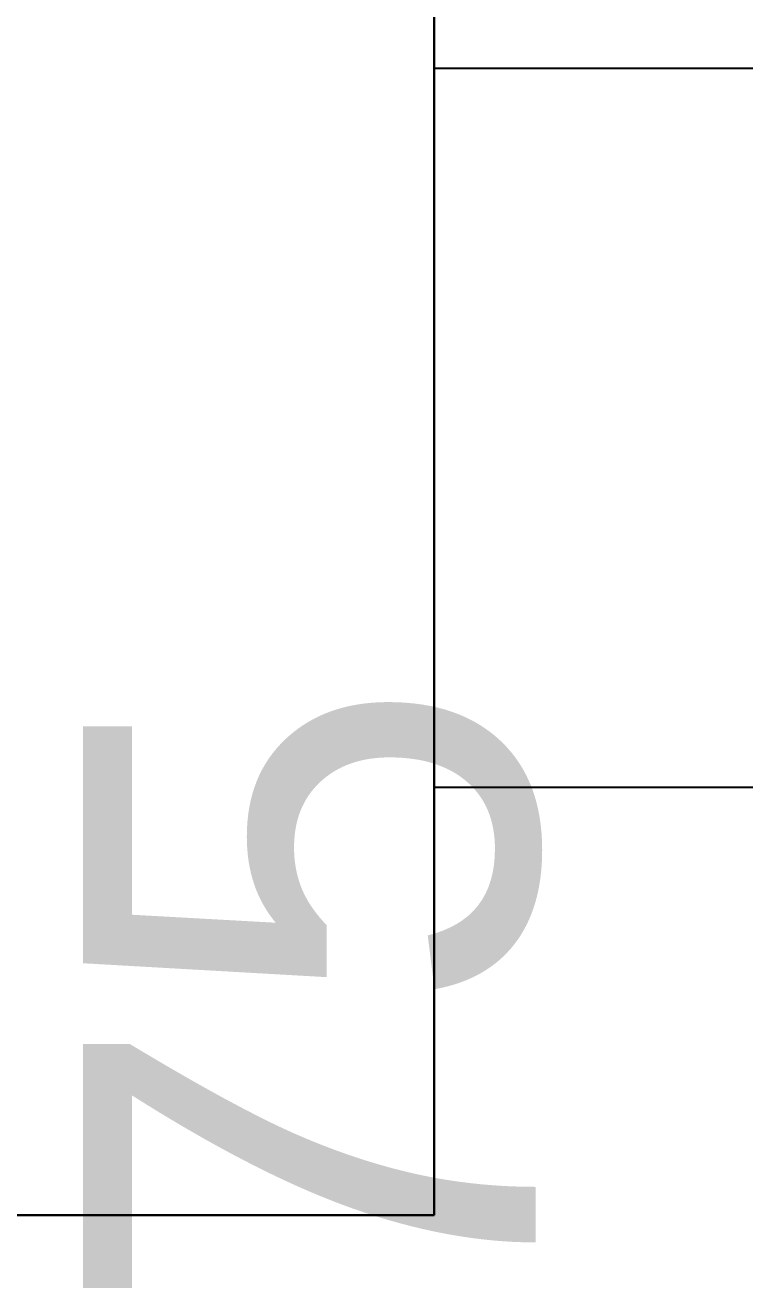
# Model space of a CAD drawing. Header units: millimetres. Extents: x -1292 to 2253, y 326 to 453.
# Drawn here: x 2107.8418 to 2108.0007, y 351.3069 to 351.584 of the extents above; entities that cross this region are included whole.
import ezdxf
from ezdxf.enums import TextEntityAlignment as Align

# ---------------------------------------------------------------- set-up
doc = ezdxf.new("R2010")
doc.units = ezdxf.units.MM
doc.header["$LTSCALE"] = 0.5
for name, color, linetype in [('-HIDRO', 8, 'Continuous'), ('A-PEN-C', 4, 'Continuous'), ('TEXTO', 7, 'Continuous')]:
    doc.layers.add(name, color=color, linetype=linetype)

msp = doc.modelspace()

# ---------------------------------------------------------------- linework, layer by layer
at = {"layer": '-HIDRO', "ltscale": 0.05}
for p, q in [((2107.9321, 351.3212), (2107.9321, 352.3712)), ((2107.9321, 351.57445), (2108.9821, 351.57445)), ((2107.9321, 351.4157), (2108.9821, 351.4157)), ((2107.6321, 351.3212), (2107.9321, 351.3212))]:
    msp.add_line(p, q, dxfattribs=at)
at = {"layer": 'A-PEN-C'}
for p, q in [((2107.9321, 352.3712), (2107.9321, 351.3212)), ((2107.9321, 351.3212), (2107.6321, 351.3212))]:
    msp.add_line(p, q, dxfattribs=at)

# ---------------------------------------------------------------- texts
at = {"layer": 'TEXTO'}
msp.add_text('ØDN 75', height=0.1, rotation=90, dxfattribs=at).set_placement((2107.90452, 351.19859), align=Align.MIDDLE_CENTER)

doc.saveas('drawing.dxf')
